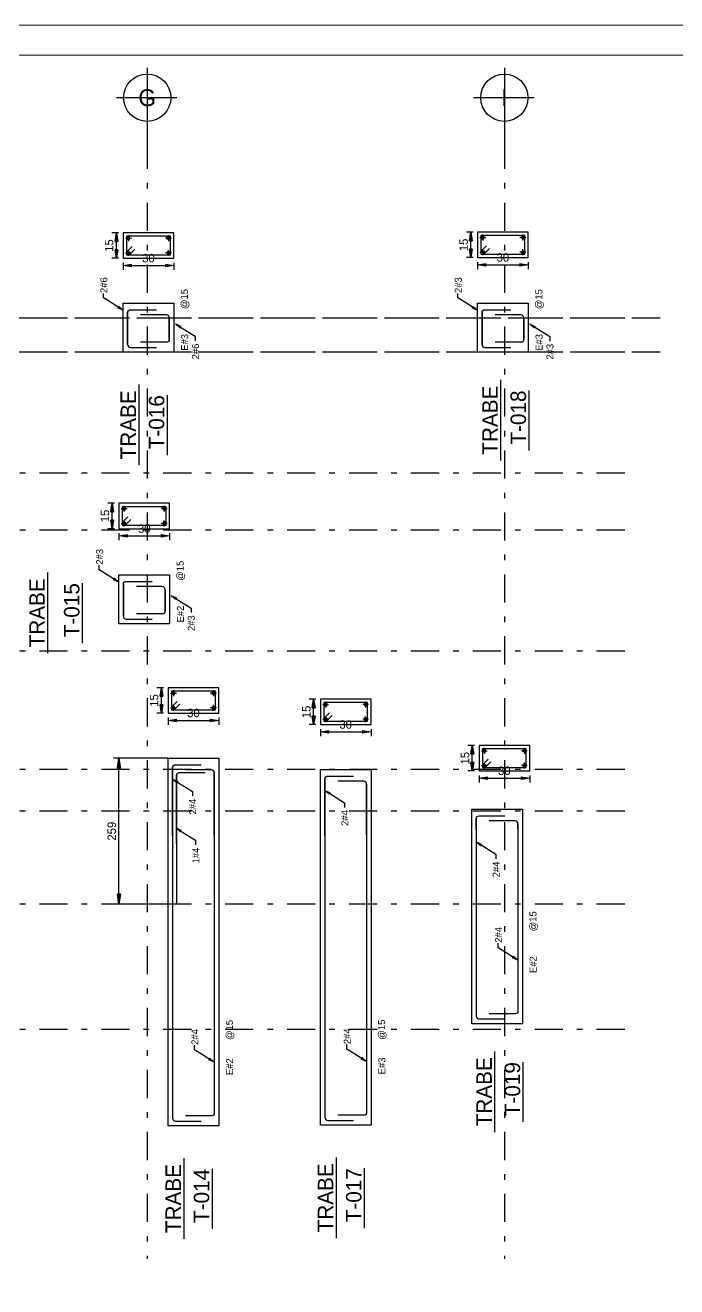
# Model space of a CAD drawing. Header units: millimetres. Extents: x -25 to 297, y -2 to 43.
# Drawn here: x 115.7 to 127.27, y 20.64 to 43.04 of the extents above; entities that cross this region are included whole.
import ezdxf
from ezdxf.enums import TextEntityAlignment as Align

# ---------------------------------------------------------------- set-up
doc = ezdxf.new("R2010")
doc.units = ezdxf.units.MM
doc.linetypes.add('DASHDOT', pattern=[1, 0.5, -0.25, 0, -0.25])
for name, color, linetype in [('6', 7, 'Continuous'), ('C', 11, 'Continuous'), ('CAJONES', 15, 'Continuous'), ('EJES', 250, 'DASHDOT'), ('TITULO', 242, 'Continuous'), ('TZ', 15, 'Continuous')]:
    doc.layers.add(name, color=color, linetype=linetype)
doc.styles.add('LEROY', font='stylu.ttf')
doc.dimstyles.new('LEROY', dxfattribs={"dimtxt": 0.15, "dimasz": 0.18, "dimexe": 0.1, "dimexo": 0.1, "dimgap": 0.05, "dimtad": 1, "dimdec": 0, "dimlfac": 100, "dimzin": 0, "dimdsep": 46, "dimtxsty": 'LEROY', "dimblk1": 'FLECHA', "dimblk2": 'FLECHA', "dimsah": 1, "dimcen": 0.2, "dimclrd": 256, "dimclre": 256, "dimclrt": 5, "dimadec": 0, "dimazin": 0, "dimtfac": 0.5, "dimtdec": 0, "dimtix": 1, "dimtofl": 0, "dimtmove": 0, "dimatfit": 3, "dimldrblk": 'FLECHA', "dimfxl": 1, "dimtolj": 1, "dimtzin": 0, "dimarcsym": 0})
doc.dimstyles.new('LEROY_CONC', dxfattribs={"dimtxt": 0.15, "dimasz": 0.15, "dimexe": 0.08, "dimexo": 0.08, "dimgap": 0.05, "dimtad": 1, "dimdec": 0, "dimlfac": 20, "dimzin": 0, "dimdsep": 46, "dimtxsty": 'LEROY', "dimblk1": 'FLECHA', "dimblk2": 'FLECHA', "dimsah": 1, "dimcen": 0.2, "dimclrd": 256, "dimclre": 256, "dimclrt": 5, "dimadec": 0, "dimazin": 0, "dimtfac": 0.5, "dimtdec": 0, "dimtix": 1, "dimtofl": 0, "dimtmove": 0, "dimatfit": 3, "dimldrblk": 'FLECHA', "dimfxl": 1, "dimtolj": 1, "dimtzin": 0, "dimarcsym": 0})

# ---------------------------------------------------------------- blocks, each defined once
blk = doc.blocks.new('EJE-VERT')
at = {"color": 15, "linetype": 'Continuous'}
for p, q in [((0, 2.163), (0, 0)), ((0.883, 1.28), (-0.909, 1.28))]:
    blk.add_line(p, q, dxfattribs=at)
blk.add_circle((0, 1.28), 0.7, dxfattribs=at)
at = {"color": 242, "style": 'LEROY'}
blk.add_attdef('EJE', text='', height=0.5, dxfattribs=at).set_placement((0, 1.28), align=Align.MIDDLE)
blk = doc.blocks.new('FL1')
at = {"layer": 'CAJONES', "linetype": 'Continuous'}
h = blk.add_hatch(color=5, dxfattribs=at)
h.paths.add_polyline_path([(0, 0), (0, 0), (0.108, -0.172), (0.136, -0.155)])
h.paths.add_polyline_path([(0, 0), (0.08, -0.189), (0.108, -0.172)])
at = {"layer": 'CAJONES', "color": 5, "linetype": 'Continuous'}
blk.add_line((0.136, -0.155), (0.08, -0.189), dxfattribs=at)
blk.add_lwpolyline([(0.136, -0.155), (0, 0), (0.08, -0.189)], dxfattribs=at)
at = {"layer": 'CAJONES', "color": 11}
blk.add_lwpolyline([(0.108, -0.172), (0.438, -0.701), (0.6, -0.701)], dxfattribs=at)
at = {"layer": 'CAJONES', "color": 5, "style": 'LEROY'}
blk.add_attdef('FL1', (0.618, -0.835), '', height=0.25, dxfattribs=at)
blk = doc.blocks.new('FL2')
at = {"layer": 'CAJONES', "linetype": 'Continuous'}
h = blk.add_hatch(color=5, dxfattribs=at)
h.paths.add_polyline_path([(0.108, 0.172), (0.08, 0.189), (0, 0)])
h.paths.add_polyline_path([(0.136, 0.155), (0.108, 0.172), (0, 0), (0, 0)])
at = {"layer": 'CAJONES', "color": 5, "linetype": 'Continuous'}
blk.add_line((0.136, 0.155), (0.08, 0.189), dxfattribs=at)
at = {"layer": 'CAJONES', "color": 11}
blk.add_lwpolyline([(0, 0), (0.438, 0.701), (0.6, 0.701)], dxfattribs=at)
at = {"layer": 'CAJONES', "color": 5, "linetype": 'Continuous'}
blk.add_lwpolyline([(0.136, 0.155), (0, 0), (0.08, 0.189)], dxfattribs=at)
at = {"layer": 'CAJONES', "color": 5, "style": 'LEROY'}
blk.add_attdef('FL2', (0.614, 0.562), '', height=0.25, dxfattribs=at)
blk = doc.blocks.new('FLECHA')
at = {"linetype": 'Continuous'}
blk.add_hatch(color=5, dxfattribs=at).paths.add_polyline_path([(0, 0), (-1, 0.16), (-1, -0.16)])
at = {"color": 5, "linetype": 'Continuous'}
blk.add_line((-1, 0.16), (-1, -0.16), dxfattribs=at)
blk.add_lwpolyline([(-1, 0.16), (0, 0), (-1, -0.16)], dxfattribs=at)
blk = doc.blocks.new('*D175')
at = {"layer": 'C', "lineweight": -2, "transparency": 16777216}
for p, q in [((118.234, 30.023), (117.261, 30.023)), ((117.361, 27.609), (117.361, 29.843)), ((118.283, 27.429), (117.261, 27.429))]:
    blk.add_line(p, q, dxfattribs=at)
at = {"layer": 'Defpoints', "color": 0, "transparency": 16777216}
for p in [(117.361, 30.023), (118.334, 30.023), (118.383, 27.429)]:
    blk.add_point(p, dxfattribs=at)
at = {"layer": 'C', "lineweight": -2, "transparency": 16777216, "xscale": 0.18, "yscale": 0.18, "zscale": 0.18}
for p, rotation in [((117.361, 30.023), 90), ((117.361, 27.429), 270)]:
    blk.add_blockref('FLECHA', p, dxfattribs=dict(at, rotation=rotation))
at = {"layer": 'C', "color": 5, "transparency": 16777216, "insert": (117.233, 28.726), "char_height": 0.15, "attachment_point": 5, "rotation": 90, "style": 'LEROY'}
blk.add_mtext('\\A1;259', dxfattribs=at)
blk = doc.blocks.new('Var_1')
at = {"layer": 'TZ'}
h = blk.add_hatch(dxfattribs=at)
h.set_pattern_fill('ANSI31', color=250, scale=0.01, style=0)
h.set_pattern_definition([(45, (-118.599832, -46.150385), (-0.02245064, 0.02245064), [])])
edge = h.paths.add_edge_path()
edge.add_arc((0, 0), 0.125, 0, 360)
at = {"layer": 'TZ', "color": 250}
for p, q in [((-0.25, 0), (0.25, 0)), ((0, 0.25), (0, -0.25))]:
    blk.add_line(p, q, dxfattribs=at)
at = {"layer": 'TZ', "color": 5}
blk.add_circle((0, 0), 0.125, dxfattribs=at)
blk = doc.blocks.new('*D207')
at = {"layer": 'C', "lineweight": -2, "transparency": 16777216}
for p, q in [((117.355, 39.35), (117.235, 39.35)), ((117.315, 39.05), (117.315, 39.2)), ((117.355, 38.9), (117.235, 38.9))]:
    blk.add_line(p, q, dxfattribs=at)
at = {"layer": 'Defpoints', "color": 0, "transparency": 16777216}
for p in [(117.315, 39.35), (117.435, 39.35), (117.435, 38.9)]:
    blk.add_point(p, dxfattribs=at)
at = {"layer": 'C', "lineweight": -2, "transparency": 16777216, "xscale": 0.15, "yscale": 0.15, "zscale": 0.15}
for p, rotation in [((117.315, 39.35), 90), ((117.315, 38.9), 270)]:
    blk.add_blockref('FLECHA', p, dxfattribs=dict(at, rotation=rotation))
at = {"layer": 'C', "color": 5, "transparency": 16777216, "insert": (117.187, 39.125), "char_height": 0.15, "attachment_point": 5, "rotation": 90, "style": 'LEROY'}
blk.add_mtext('\\A1;15', dxfattribs=at)
blk = doc.blocks.new('*D208')
at = {"layer": 'C', "lineweight": -2, "transparency": 16777216}
for p, q in [((117.435, 38.82), (117.435, 38.693)), ((117.585, 38.773), (118.185, 38.773)), ((118.335, 38.82), (118.335, 38.693))]:
    blk.add_line(p, q, dxfattribs=at)
at = {"layer": 'Defpoints', "color": 0, "transparency": 16777216}
for p in [(117.435, 38.9), (118.335, 38.9), (118.335, 38.773)]:
    blk.add_point(p, dxfattribs=at)
at = {"layer": 'C', "lineweight": -2, "transparency": 16777216, "xscale": 0.15, "yscale": 0.15, "zscale": 0.15, "rotation": 180}
blk.add_blockref('FLECHA', (117.435, 38.773), dxfattribs=at)
at = {"layer": 'C', "lineweight": -2, "transparency": 16777216, "xscale": 0.15, "yscale": 0.15, "zscale": 0.15}
blk.add_blockref('FLECHA', (118.335, 38.773), dxfattribs=at)
at = {"layer": 'C', "color": 5, "transparency": 16777216, "insert": (117.885, 38.901), "char_height": 0.15, "attachment_point": 5, "style": 'LEROY'}
blk.add_mtext('\\A1;30', dxfattribs=at)
blk = doc.blocks.new('*D209')
at = {"layer": 'C', "lineweight": -2, "transparency": 16777216}
for p, q in [((123.652, 39.362), (123.533, 39.362)), ((123.613, 39.062), (123.613, 39.212)), ((123.652, 38.912), (123.533, 38.912))]:
    blk.add_line(p, q, dxfattribs=at)
at = {"layer": 'Defpoints', "color": 0, "transparency": 16777216}
for p in [(123.613, 39.362), (123.732, 39.362), (123.732, 38.912)]:
    blk.add_point(p, dxfattribs=at)
at = {"layer": 'C', "lineweight": -2, "transparency": 16777216, "xscale": 0.15, "yscale": 0.15, "zscale": 0.15}
for p, rotation in [((123.613, 39.362), 90), ((123.613, 38.912), 270)]:
    blk.add_blockref('FLECHA', p, dxfattribs=dict(at, rotation=rotation))
at = {"layer": 'C', "color": 5, "transparency": 16777216, "insert": (123.485, 39.137), "char_height": 0.15, "attachment_point": 5, "rotation": 90, "style": 'LEROY'}
blk.add_mtext('\\A1;15', dxfattribs=at)
blk = doc.blocks.new('*D210')
at = {"layer": 'C', "lineweight": -2, "transparency": 16777216}
for p, q in [((123.732, 38.832), (123.732, 38.705)), ((123.882, 38.785), (124.482, 38.785)), ((124.632, 38.832), (124.632, 38.705))]:
    blk.add_line(p, q, dxfattribs=at)
at = {"layer": 'Defpoints', "color": 0, "transparency": 16777216}
for p in [(123.732, 38.912), (124.632, 38.912), (124.632, 38.785)]:
    blk.add_point(p, dxfattribs=at)
at = {"layer": 'C', "lineweight": -2, "transparency": 16777216, "xscale": 0.15, "yscale": 0.15, "zscale": 0.15, "rotation": 180}
blk.add_blockref('FLECHA', (123.732, 38.785), dxfattribs=at)
at = {"layer": 'C', "lineweight": -2, "transparency": 16777216, "xscale": 0.15, "yscale": 0.15, "zscale": 0.15}
blk.add_blockref('FLECHA', (124.632, 38.785), dxfattribs=at)
at = {"layer": 'C', "color": 5, "transparency": 16777216, "insert": (124.182, 38.913), "char_height": 0.15, "attachment_point": 5, "style": 'LEROY'}
blk.add_mtext('\\A1;30', dxfattribs=at)
blk = doc.blocks.new('*D213')
at = {"layer": 'C', "lineweight": -2, "transparency": 16777216}
for p, q in [((117.28, 34.548), (117.16, 34.548)), ((117.24, 34.248), (117.24, 34.398)), ((117.28, 34.098), (117.16, 34.098))]:
    blk.add_line(p, q, dxfattribs=at)
at = {"layer": 'Defpoints', "color": 0, "transparency": 16777216}
for p in [(117.24, 34.548), (117.36, 34.548), (117.36, 34.098)]:
    blk.add_point(p, dxfattribs=at)
at = {"layer": 'C', "lineweight": -2, "transparency": 16777216, "xscale": 0.15, "yscale": 0.15, "zscale": 0.15}
for p, rotation in [((117.24, 34.548), 90), ((117.24, 34.098), 270)]:
    blk.add_blockref('FLECHA', p, dxfattribs=dict(at, rotation=rotation))
at = {"layer": 'C', "color": 5, "transparency": 16777216, "insert": (117.112, 34.323), "char_height": 0.15, "attachment_point": 5, "rotation": 90, "style": 'LEROY'}
blk.add_mtext('\\A1;15', dxfattribs=at)
blk = doc.blocks.new('*D214')
at = {"layer": 'C', "lineweight": -2, "transparency": 16777216}
for p, q in [((117.36, 34.018), (117.36, 33.891)), ((117.51, 33.971), (118.11, 33.971)), ((118.26, 34.018), (118.26, 33.891))]:
    blk.add_line(p, q, dxfattribs=at)
at = {"layer": 'Defpoints', "color": 0, "transparency": 16777216}
for p in [(117.36, 34.098), (118.26, 34.098), (118.26, 33.971)]:
    blk.add_point(p, dxfattribs=at)
at = {"layer": 'C', "lineweight": -2, "transparency": 16777216, "xscale": 0.15, "yscale": 0.15, "zscale": 0.15, "rotation": 180}
blk.add_blockref('FLECHA', (117.36, 33.971), dxfattribs=at)
at = {"layer": 'C', "lineweight": -2, "transparency": 16777216, "xscale": 0.15, "yscale": 0.15, "zscale": 0.15}
blk.add_blockref('FLECHA', (118.26, 33.971), dxfattribs=at)
at = {"layer": 'C', "color": 5, "transparency": 16777216, "insert": (117.81, 34.099), "char_height": 0.15, "attachment_point": 5, "style": 'LEROY'}
blk.add_mtext('\\A1;30', dxfattribs=at)
blk = doc.blocks.new('*D215')
at = {"layer": 'C', "lineweight": -2, "transparency": 16777216}
for p, q in [((118.154, 31.272), (118.034, 31.272)), ((118.114, 30.972), (118.114, 31.122)), ((118.154, 30.822), (118.034, 30.822))]:
    blk.add_line(p, q, dxfattribs=at)
at = {"layer": 'Defpoints', "color": 0, "transparency": 16777216}
for p in [(118.114, 31.272), (118.234, 31.272), (118.234, 30.822)]:
    blk.add_point(p, dxfattribs=at)
at = {"layer": 'C', "lineweight": -2, "transparency": 16777216, "xscale": 0.15, "yscale": 0.15, "zscale": 0.15}
for p, rotation in [((118.114, 31.272), 90), ((118.114, 30.822), 270)]:
    blk.add_blockref('FLECHA', p, dxfattribs=dict(at, rotation=rotation))
at = {"layer": 'C', "color": 5, "transparency": 16777216, "insert": (117.986, 31.047), "char_height": 0.15, "attachment_point": 5, "rotation": 90, "style": 'LEROY'}
blk.add_mtext('\\A1;15', dxfattribs=at)
blk = doc.blocks.new('*D216')
at = {"layer": 'C', "lineweight": -2, "transparency": 16777216}
for p, q in [((118.234, 30.742), (118.234, 30.614)), ((118.384, 30.694), (118.984, 30.694)), ((119.134, 30.742), (119.134, 30.614))]:
    blk.add_line(p, q, dxfattribs=at)
at = {"layer": 'Defpoints', "color": 0, "transparency": 16777216}
for p in [(118.234, 30.822), (119.134, 30.822), (119.134, 30.694)]:
    blk.add_point(p, dxfattribs=at)
at = {"layer": 'C', "lineweight": -2, "transparency": 16777216, "xscale": 0.15, "yscale": 0.15, "zscale": 0.15, "rotation": 180}
blk.add_blockref('FLECHA', (118.234, 30.694), dxfattribs=at)
at = {"layer": 'C', "lineweight": -2, "transparency": 16777216, "xscale": 0.15, "yscale": 0.15, "zscale": 0.15}
blk.add_blockref('FLECHA', (119.134, 30.694), dxfattribs=at)
at = {"layer": 'C', "color": 5, "transparency": 16777216, "insert": (118.684, 30.823), "char_height": 0.15, "attachment_point": 5, "style": 'LEROY'}
blk.add_mtext('\\A1;30', dxfattribs=at)
blk = doc.blocks.new('*D217')
at = {"layer": 'C', "lineweight": -2, "transparency": 16777216}
for p, q in [((120.859, 31.069), (120.74, 31.069)), ((120.82, 30.769), (120.82, 30.919)), ((120.859, 30.619), (120.74, 30.619))]:
    blk.add_line(p, q, dxfattribs=at)
at = {"layer": 'Defpoints', "color": 0, "transparency": 16777216}
for p in [(120.82, 31.069), (120.939, 31.069), (120.939, 30.619)]:
    blk.add_point(p, dxfattribs=at)
at = {"layer": 'C', "lineweight": -2, "transparency": 16777216, "xscale": 0.15, "yscale": 0.15, "zscale": 0.15}
for p, rotation in [((120.82, 31.069), 90), ((120.82, 30.619), 270)]:
    blk.add_blockref('FLECHA', p, dxfattribs=dict(at, rotation=rotation))
at = {"layer": 'C', "color": 5, "transparency": 16777216, "insert": (120.691, 30.844), "char_height": 0.15, "attachment_point": 5, "rotation": 90, "style": 'LEROY'}
blk.add_mtext('\\A1;15', dxfattribs=at)
blk = doc.blocks.new('*D218')
at = {"layer": 'C', "lineweight": -2, "transparency": 16777216}
for p, q in [((120.939, 30.539), (120.939, 30.412)), ((121.089, 30.492), (121.689, 30.492)), ((121.839, 30.539), (121.839, 30.412))]:
    blk.add_line(p, q, dxfattribs=at)
at = {"layer": 'Defpoints', "color": 0, "transparency": 16777216}
for p in [(120.939, 30.619), (121.839, 30.619), (121.839, 30.492)]:
    blk.add_point(p, dxfattribs=at)
at = {"layer": 'C', "lineweight": -2, "transparency": 16777216, "xscale": 0.15, "yscale": 0.15, "zscale": 0.15, "rotation": 180}
blk.add_blockref('FLECHA', (120.939, 30.492), dxfattribs=at)
at = {"layer": 'C', "lineweight": -2, "transparency": 16777216, "xscale": 0.15, "yscale": 0.15, "zscale": 0.15}
blk.add_blockref('FLECHA', (121.839, 30.492), dxfattribs=at)
at = {"layer": 'C', "color": 5, "transparency": 16777216, "insert": (121.389, 30.62), "char_height": 0.15, "attachment_point": 5, "style": 'LEROY'}
blk.add_mtext('\\A1;30', dxfattribs=at)
blk = doc.blocks.new('*D219')
at = {"layer": 'C', "lineweight": -2, "transparency": 16777216}
for p, q in [((123.678, 30.247), (123.559, 30.247)), ((123.639, 29.947), (123.639, 30.097)), ((123.678, 29.797), (123.559, 29.797))]:
    blk.add_line(p, q, dxfattribs=at)
at = {"layer": 'Defpoints', "color": 0, "transparency": 16777216}
for p in [(123.639, 30.247), (123.758, 30.247), (123.758, 29.797)]:
    blk.add_point(p, dxfattribs=at)
at = {"layer": 'C', "lineweight": -2, "transparency": 16777216, "xscale": 0.15, "yscale": 0.15, "zscale": 0.15}
for p, rotation in [((123.639, 30.247), 90), ((123.639, 29.797), 270)]:
    blk.add_blockref('FLECHA', p, dxfattribs=dict(at, rotation=rotation))
at = {"layer": 'C', "color": 5, "transparency": 16777216, "insert": (123.511, 30.022), "char_height": 0.15, "attachment_point": 5, "rotation": 90, "style": 'LEROY'}
blk.add_mtext('\\A1;15', dxfattribs=at)
blk = doc.blocks.new('*D220')
at = {"layer": 'C', "lineweight": -2, "transparency": 16777216}
for p, q in [((123.758, 29.717), (123.758, 29.59)), ((123.908, 29.67), (124.508, 29.67)), ((124.658, 29.717), (124.658, 29.59))]:
    blk.add_line(p, q, dxfattribs=at)
at = {"layer": 'Defpoints', "color": 0, "transparency": 16777216}
for p in [(123.758, 29.797), (124.658, 29.797), (124.658, 29.67)]:
    blk.add_point(p, dxfattribs=at)
at = {"layer": 'C', "lineweight": -2, "transparency": 16777216, "xscale": 0.15, "yscale": 0.15, "zscale": 0.15, "rotation": 180}
blk.add_blockref('FLECHA', (123.758, 29.67), dxfattribs=at)
at = {"layer": 'C', "lineweight": -2, "transparency": 16777216, "xscale": 0.15, "yscale": 0.15, "zscale": 0.15}
blk.add_blockref('FLECHA', (124.658, 29.67), dxfattribs=at)
at = {"layer": 'C', "color": 5, "transparency": 16777216, "insert": (124.208, 29.798), "char_height": 0.15, "attachment_point": 5, "style": 'LEROY'}
blk.add_mtext('\\A1;30', dxfattribs=at)
blk = doc.blocks.new('CTRTXT')
at = {"color": 242, "style": 'LEROY'}
blk.add_attdef('TRABE', text='', height=0.275, dxfattribs=at).set_placement((-1.01, -0.613), align=Align.CENTER)

msp = doc.modelspace()

# ---------------------------------------------------------------- linework, layer by layer
at = {"layer": '6', "lineweight": 0}
for points in [[(75.383, 43.038), (139.403, 43.038), (139.403, 0), (75.383, 0)], [(75.915, 42.506), (138.871, 42.506), (138.871, 0.532), (75.915, 0.532)]]:
    msp.add_lwpolyline(points, close=True, dxfattribs=at)
at = {"layer": 'CAJONES'}
for points in [[(118.336, 37.234), (117.436, 37.234), (117.435, 38.102), (118.335, 38.102)], [(124.633, 37.234), (123.733, 37.234), (123.733, 38.102), (124.633, 38.102)], [(118.261, 32.409), (117.361, 32.409), (117.36, 33.277), (118.26, 33.277)], [(119.135, 23.495), (118.235, 23.495), (118.234, 30.023), (119.134, 30.023)], [(121.84, 23.508), (120.94, 23.508), (120.94, 29.821), (121.84, 29.821)], [(124.529, 25.308), (123.629, 25.307), (123.629, 29.115), (124.529, 29.115)]]:
    msp.add_lwpolyline(points, close=True, dxfattribs=at)
at = {"layer": 'CAJONES', "color": 1}
for points in [[(117.515, 37.367), (117.515, 37.936, -0.414214), (117.565, 37.986), (118.025, 37.986)], [(117.515, 37.936), (117.515, 37.367, 0.414214), (117.565, 37.317), (118.025, 37.317)], [(118.255, 37.458), (118.255, 37.844, 0.414214), (118.205, 37.894), (117.745, 37.894)], [(123.813, 37.367), (123.813, 37.936, -0.414214), (123.863, 37.986), (124.323, 37.986)], [(123.813, 37.936), (123.813, 37.367, 0.414214), (123.863, 37.317), (124.323, 37.317)], [(124.553, 37.458), (124.553, 37.844, 0.414214), (124.503, 37.894), (124.043, 37.894)], [(118.255, 37.844), (118.255, 37.458, -0.414214), (118.205, 37.408), (117.745, 37.408)], [(124.553, 37.844), (124.553, 37.458, -0.414214), (124.503, 37.408), (124.043, 37.408)], [(117.44, 32.542), (117.44, 33.111, -0.414214), (117.49, 33.161), (117.95, 33.161)], [(117.44, 33.111), (117.44, 32.542, 0.414214), (117.49, 32.492), (117.95, 32.492)], [(118.18, 32.633), (118.18, 33.02, 0.414214), (118.13, 33.07), (117.67, 33.07)], [(118.18, 33.02), (118.18, 32.633, -0.414214), (118.13, 32.583), (117.67, 32.583)], [(118.314, 28.64), (118.314, 29.857, -0.414214), (118.364, 29.907), (118.824, 29.907)], [(118.314, 29.857), (118.314, 23.628, 0.414214), (118.364, 23.578), (118.824, 23.578)], [(119.054, 28.655), (119.054, 29.766, 0.414214), (119.004, 29.816), (118.544, 29.816)], [(118.383, 28.498), (118.383, 29.716, -0.414214), (118.433, 29.766), (118.893, 29.766)], [(119.054, 29.766), (119.054, 23.72, -0.414214), (119.004, 23.67), (118.544, 23.67)], [(121.02, 28.645), (121.02, 29.655, -0.414214), (121.07, 29.705), (121.53, 29.705)], [(121.02, 29.655), (121.02, 23.641, 0.414214), (121.07, 23.591), (121.53, 23.591)], [(121.76, 28.661), (121.76, 29.563, 0.414214), (121.71, 29.613), (121.25, 29.613)], [(121.76, 29.563), (121.76, 23.732, -0.414214), (121.71, 23.682), (121.25, 23.682)], [(123.709, 28.75), (123.709, 28.949, -0.414214), (123.759, 28.999), (124.219, 28.999)], [(123.709, 28.949), (123.709, 25.441, 0.414214), (123.759, 25.391), (124.219, 25.391)], [(124.449, 28.766), (124.449, 28.857, 0.414214), (124.399, 28.907), (123.939, 28.907)], [(124.449, 28.857), (124.449, 25.532, -0.414214), (124.399, 25.482), (123.939, 25.482)]]:
    msp.add_lwpolyline(points, format="xyb", dxfattribs=at)
msp.add_lwpolyline([(118.383, 29.716), (118.383, 27.429)], dxfattribs=at)
at = {"layer": 'EJES'}
for p, q in [((117.862, 40.987), (117.862, 21.134)), ((124.208, 40.987), (124.208, 21.134)), ((126.348, 37.834), (105, 37.834)), ((126.976, 37.834), (107.494, 37.834)), ((126.348, 37.234), (105, 37.234)), ((126.976, 37.234), (107.494, 37.234)), ((126.348, 35.084), (104.56, 35.084)), ((126.348, 34.074), (105, 34.074)), ((126.348, 31.924), (105, 31.924)), ((126.348, 29.819), (105.813, 29.819)), ((126.348, 29.084), (105, 29.084)), ((126.348, 27.429), (104.524, 27.429)), ((126.348, 25.202), (105, 25.202))]:
    msp.add_line(p, q, dxfattribs=at)
at = {"layer": 'TZ', "color": 3}
for p, q in [((117.595, 39.11), (117.495, 39.009)), ((117.645, 39.06), (117.545, 38.96)), ((123.893, 39.121), (123.792, 39.021)), ((123.943, 39.072), (123.843, 38.972)), ((117.52, 34.308), (117.42, 34.207)), ((117.57, 34.258), (117.47, 34.158)), ((118.394, 31.031), (118.294, 30.931)), ((118.444, 30.982), (118.344, 30.882)), ((121.1, 30.829), (120.999, 30.728)), ((121.149, 30.779), (121.05, 30.679)), ((123.919, 30.007), (123.818, 29.906)), ((123.969, 29.957), (123.869, 29.857))]:
    msp.add_line(p, q, dxfattribs=at)
at = {"layer": 'TZ'}
for points in [[(118.335, 38.9), (118.335, 39.35), (117.435, 39.35), (117.435, 38.9)], [(124.632, 38.912), (124.632, 39.362), (123.732, 39.362), (123.732, 38.912)], [(118.26, 34.098), (118.26, 34.548), (117.36, 34.548), (117.36, 34.098)], [(119.134, 30.822), (119.134, 31.272), (118.234, 31.272), (118.234, 30.822)], [(121.839, 30.619), (121.839, 31.069), (120.939, 31.069), (120.939, 30.619)], [(124.658, 29.797), (124.658, 30.247), (123.758, 30.247), (123.758, 29.797)]]:
    msp.add_lwpolyline(points, close=True, dxfattribs=at)
at = {"layer": 'TZ', "color": 3}
for points in [[(118.275, 38.96), (118.275, 39.29), (117.495, 39.29), (117.495, 38.96)], [(124.572, 38.972), (124.572, 39.302), (123.792, 39.302), (123.792, 38.972)], [(118.2, 34.158), (118.2, 34.488), (117.42, 34.488), (117.42, 34.158)], [(119.074, 30.882), (119.074, 31.212), (118.294, 31.212), (118.294, 30.882)], [(121.779, 30.679), (121.779, 31.009), (120.999, 31.009), (120.999, 30.679)], [(124.598, 29.857), (124.598, 30.187), (123.818, 30.187), (123.818, 29.857)]]:
    msp.add_lwpolyline(points, close=True, dxfattribs=at)

# ---------------------------------------------------------------- block references
at = {"layer": 'C', "color": 11, "xscale": 0.5, "yscale": 0.5, "zscale": 0.5, "rotation": 90}
for p, values in [((117.435, 37.976), {'FL2': '2#6'}), ((123.733, 37.976), {'FL2': '2#3'}), ((117.36, 33.151), {'FL2': '2#3'}), ((124.449, 26.438), {'FL2': '2#4'}), ((119.054, 24.625), {'FL2': '2#4'}), ((121.76, 24.638), {'FL2': '2#4'})]:
    msp.add_blockref('FL2', p, dxfattribs=at).add_auto_attribs(values)
at = {"layer": 'C', "color": 11}
ref = msp.add_blockref('FL1', (118.366, 37.733), dxfattribs=dict(at, xscale=-0.5, yscale=0.5, zscale=0.5, rotation=90))
ref.add_attrib('FL1', '2#6', (118.783, 37.105), dxfattribs={"layer": 'CAJONES', "color": 5, "height": 0.125, "rotation": 90, "style": 'LEROY'})
ref = msp.add_blockref('FL1', (124.663, 37.73), dxfattribs=dict(at, xscale=-0.5, yscale=0.5, zscale=0.5, rotation=90))
ref.add_attrib('FL1', '2#3', (125.081, 37.101), dxfattribs={"layer": 'CAJONES', "color": 5, "height": 0.125, "rotation": 90, "style": 'LEROY'})
ref = msp.add_blockref('FL1', (118.291, 32.908), dxfattribs=dict(at, xscale=-0.5, yscale=0.5, zscale=0.5, rotation=90))
ref.add_attrib('FL1', '2#3', (118.708, 32.28), dxfattribs={"layer": 'CAJONES', "color": 5, "height": 0.125, "rotation": 90, "style": 'LEROY'})
ref = msp.add_blockref('FL1', (118.314, 29.651), dxfattribs=dict(at, xscale=-0.5, yscale=0.5, zscale=0.5, rotation=90))
ref.add_attrib('FL1', '2#4', (118.732, 29.023), dxfattribs={"layer": 'CAJONES', "color": 5, "height": 0.125, "rotation": 90, "style": 'LEROY'})
ref = msp.add_blockref('FL1', (121.02, 29.449), dxfattribs=dict(at, xscale=-0.5, yscale=0.5, zscale=0.5, rotation=90))
ref.add_attrib('FL1', '2#4', (121.437, 28.82), dxfattribs={"layer": 'CAJONES', "color": 5, "height": 0.125, "rotation": 90, "style": 'LEROY'})
ref = msp.add_blockref('FL1', (118.373, 28.783), dxfattribs=dict(at, xscale=-0.5, yscale=0.5, zscale=0.5, rotation=90))
ref.add_attrib('FL1', '1#4', (118.791, 28.154), dxfattribs={"layer": 'CAJONES', "color": 5, "height": 0.125, "rotation": 90, "style": 'LEROY'})
ref = msp.add_blockref('FL1', (123.709, 28.535), dxfattribs=dict(at, xscale=-0.5, yscale=0.5, zscale=0.5, rotation=90))
ref.add_attrib('FL1', '2#4', (124.126, 27.907), dxfattribs={"layer": 'CAJONES', "color": 5, "height": 0.125, "rotation": 90, "style": 'LEROY'})
at = {"layer": 'EJES', "xscale": 0.599999999999909, "yscale": 0.599999999999909, "zscale": 0.599999999999909}
msp.add_blockref('EJE-VERT', (117.862, 40.983), dxfattribs=at).add_auto_attribs({'EJE': 'G'})
at = {"layer": 'EJES', "xscale": 0.5999999999999118, "yscale": 0.5999999999999118, "zscale": 0.5999999999999118, "rotation": 359.9732348766866}
msp.add_blockref('EJE-VERT', (124.208, 40.983), dxfattribs=at).add_auto_attribs({'EJE': 'I'})
at = {"layer": 'TITULO', "rotation": 90}
for p, values in [((123.477, 37.035), {'TRABE': '%%U TRABE '}), ((117.05, 36.952), {'TRABE': '%%U TRABE '}), ((123.98, 37.03), {'TRABE': '%%U T-018'}), ((117.553, 36.947), {'TRABE': '%%U T-016'}), ((115.43, 33.614), {'TRABE': '%%U TRABE '}), ((116.045, 33.609), {'TRABE': '%%U T-015'}), ((123.373, 25.109), {'TRABE': '%%U TRABE '}), ((123.876, 25.104), {'TRABE': '%%U T-019'}), ((117.849, 23.213), {'TRABE': '%%U TRABE '}), ((120.555, 23.226), {'TRABE': '%%U TRABE '}), ((118.352, 23.208), {'TRABE': '%%U T-014'}), ((121.057, 23.221), {'TRABE': '%%U T-017'})]:
    msp.add_blockref('CTRTXT', p, dxfattribs=at).add_auto_attribs(values)
at = {"layer": 'TZ'}
for p, xscale, yscale, zscale, rotation in [((117.529, 39.256), -0.2099999999999454, 0.2100000000000136, 0.21, 90), ((118.24, 39.256), 0.2099999999999454, 0.2099999999999454, 0.2099999999999454, 270), ((123.827, 39.268), -0.2099999999999454, 0.2100000000000136, 0.21, 90), ((124.538, 39.268), 0.2099999999999454, 0.2099999999999454, 0.2099999999999454, 270), ((117.529, 38.994), 0.2099999999999454, 0.2099999999999454, 0.2099999999999454, 90), ((118.24, 38.994), -0.2099999999999454, 0.2100000000000136, 0.21, 270), ((123.827, 39.006), 0.2099999999999454, 0.2099999999999454, 0.2099999999999454, 90), ((124.538, 39.006), -0.2099999999999454, 0.2100000000000136, 0.21, 270), ((117.454, 34.454), -0.2099999999999454, 0.2100000000000136, 0.21, 90), ((118.165, 34.454), 0.2099999999999454, 0.2099999999999454, 0.2099999999999454, 270), ((117.454, 34.192), 0.2099999999999454, 0.2099999999999454, 0.2099999999999454, 90), ((118.165, 34.192), -0.2099999999999454, 0.2100000000000136, 0.21, 270), ((118.329, 31.178), -0.2099999999999454, 0.2100000000000136, 0.21, 90), ((119.039, 31.178), 0.2099999999999454, 0.2099999999999454, 0.2099999999999454, 270), ((118.329, 30.916), 0.2099999999999454, 0.2099999999999454, 0.2099999999999454, 90), ((119.039, 30.916), -0.2099999999999454, 0.2100000000000136, 0.21, 270), ((121.034, 30.975), -0.2099999999999454, 0.2100000000000136, 0.21, 90), ((121.744, 30.975), 0.2099999999999454, 0.2099999999999454, 0.2099999999999454, 270), ((121.034, 30.713), 0.2099999999999454, 0.2099999999999454, 0.2099999999999454, 90), ((121.744, 30.713), -0.2099999999999454, 0.2100000000000136, 0.21, 270), ((123.853, 30.153), -0.2099999999999454, 0.2100000000000136, 0.21, 90), ((124.564, 30.153), 0.2099999999999454, 0.2099999999999454, 0.2099999999999454, 270), ((123.853, 29.891), 0.2099999999999454, 0.2099999999999454, 0.2099999999999454, 90), ((124.564, 29.891), -0.2099999999999454, 0.2100000000000136, 0.21, 270)]:
    msp.add_blockref('Var_1', p, dxfattribs=dict(at, xscale=xscale, yscale=yscale, zscale=zscale, rotation=rotation))

# ---------------------------------------------------------------- texts
at = {"layer": 'C', "color": 5, "style": 'LEROY'}
for s, p in [('@15', (118.586, 37.998, 0)), ('@15', (124.883, 37.995, 0)), ('E#3', (118.589, 37.258)), ('E#3', (124.887, 37.255)), ('@15', (118.511, 33.173, 0)), ('E#2', (118.514, 32.433)), ('@15', (124.779, 26.948, 0)), ('E#2', (124.783, 26.208)), ('@15', (119.385, 25.018, 0)), ('@15', (122.09, 25.023, 0)), ('E#2', (119.388, 24.396)), ('E#3', (122.094, 24.409))]:
    msp.add_text(s, height=0.125, rotation=90, dxfattribs=at).set_placement(p)

# ---------------------------------------------------------------- dimensions: what is measured, and where the dimension line sits
at = {"layer": 'C'}
for p1, p2, distance, picture, middle in [((117.435, 38.9), (117.435, 39.35), 0.12, '*D207', (117.187, 39.125)), ((123.732, 38.912), (123.732, 39.362), 0.12, '*D209', (123.485, 39.137)), ((117.435, 38.9), (118.335, 38.9), -0.127, '*D208', (117.885, 38.901)), ((123.732, 38.912), (124.632, 38.912), -0.127, '*D210', (124.182, 38.913)), ((117.36, 34.098), (117.36, 34.548), 0.12, '*D213', (117.112, 34.323)), ((117.36, 34.098), (118.26, 34.098), -0.127, '*D214', (117.81, 34.099)), ((118.234, 30.822), (118.234, 31.272), 0.12, '*D215', (117.986, 31.047)), ((118.234, 30.822), (119.134, 30.822), -0.127, '*D216', (118.684, 30.823)), ((120.939, 30.619), (120.939, 31.069), 0.12, '*D217', (120.691, 30.844)), ((120.939, 30.619), (121.839, 30.619), -0.127, '*D218', (121.389, 30.62)), ((123.758, 29.797), (123.758, 30.247), 0.12, '*D219', (123.511, 30.022)), ((123.758, 29.797), (124.658, 29.797), -0.127, '*D220', (124.208, 29.798))]:
    dim = msp.add_aligned_dim(p1=p1, p2=p2, distance=distance, dimstyle='LEROY_CONC', override={"dimlfac": 33}, dxfattribs=at)
    dim.commit()
    dim.dimension.update_dxf_attribs({"geometry": picture, "text_midpoint": middle})
dim = msp.add_linear_dim(base=(117.361, 30.023), p1=(118.383, 27.429), p2=(118.334, 30.023), angle=90, dimstyle='LEROY', override={"dimfxl": 0.1}, dxfattribs=at)
dim.commit()
dim.dimension.update_dxf_attribs({"geometry": '*D175', "text_midpoint": (117.233, 28.726)})

doc.saveas('drawing.dxf')
